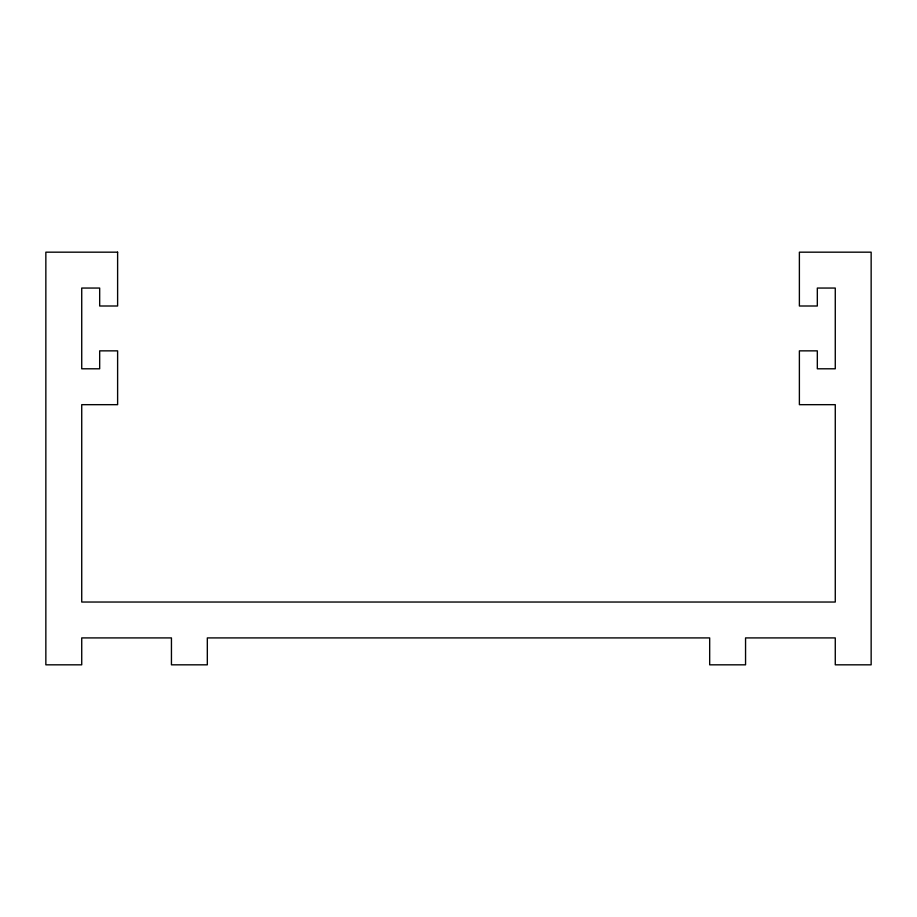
<?xml version="1.0" encoding="UTF-8"?>
<svg xmlns="http://www.w3.org/2000/svg" width="917" height="917" viewBox="0 0 917 917"><rect width="100%" height="100%" fill="white"/><g stroke="black" fill="none" stroke-linecap="round" stroke-linejoin="round"><path stroke-width="1.38" d="M117.617 252.175L45.85 252.175L45.85 664.825L81.728 664.825L81.728 637.911L171.445 637.911L171.445 664.825L207.322 664.825L207.322 637.911L709.678 637.911L709.678 664.825L745.555 664.825L745.555 637.911L835.272 637.911L835.272 664.825L871.15 664.825L871.15 252.175L799.383 252.175L799.383 306.003L817.322 306.003L817.322 288.053L835.272 288.053L835.272 368.794L817.322 368.794L817.322 350.856L799.383 350.856L799.383 404.672L835.272 404.672L835.272 602.033L81.728 602.033L81.728 404.672L117.617 404.672L117.617 350.856L99.678 350.856L99.678 368.794L81.728 368.794L81.728 288.053L99.678 288.053L99.678 306.003L117.617 306.003L117.617 252.175"/></g></svg>
